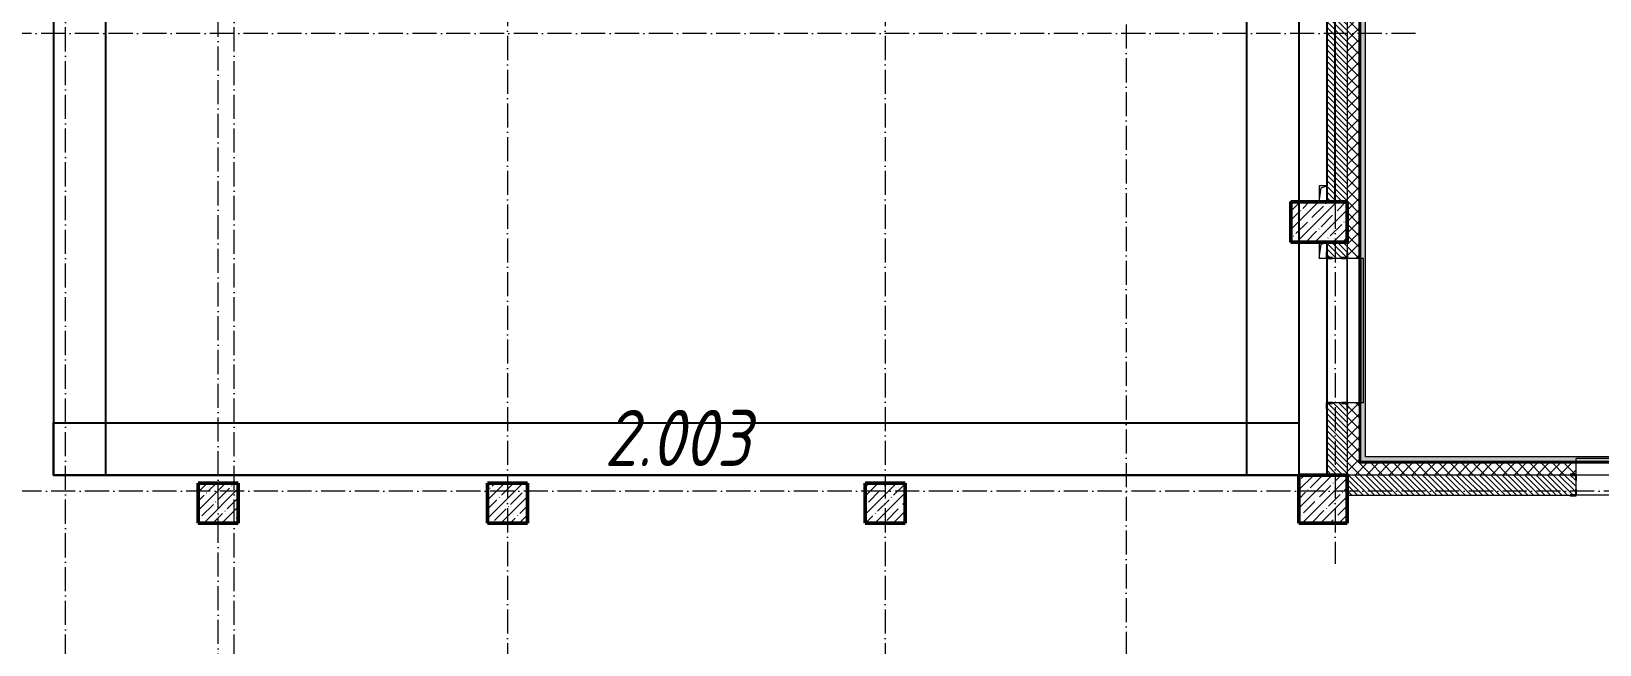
# Model space of a CAD drawing. Header units: millimetres. Extents: x -12989 to 629078, y -109036 to 555275.
# Drawn here: x 50585 to 70102, y 129382 to 137020 of the extents above; entities that cross this region are included whole.
import ezdxf

# ---------------------------------------------------------------- set-up
doc = ezdxf.new("R2010")
doc.units = ezdxf.units.MM
doc.linetypes.add('50_200_ШТРИХ_1Т_ш5_п1_п1_', pattern=[700, 500, -100, 0, -100])
for name, color, linetype, lineweight in [('A-GENM-____-MCUT', 7, 'Continuous', 25), ('A-GENM-____-OTLN', 7, 'Continuous', 9), ('A-GENM-____-OTLN-1', 7, 'Continuous', 25), ('A-GLAZ-____-OTLN', 7, 'Continuous', 9), ('A-WALL-____-MCUT', 7, 'Continuous', 13), ('A-WALL-____-MCUT-1', 7, 'Continuous', 9), ('A-WALL-____-OTLN', 7, 'Continuous', 9), ('A-WALL-____-PATT-1', 7, 'Continuous', 9), ('A-WALL-FNSH-MCUT-1', 7, 'Continuous', 9), ('S-COLS-____-MCUT', 7, 'Continuous', 50), ('S-COLS-____-OTLN', 7, 'Continuous', 9), ('S-GRID-____-OTLN-1', 7, '50_200_ШТРИХ_1Т_ш5_п1_п1_', 9), ('Марки помещений', 7, 'Continuous', 9)]:
    doc.layers.add(name, color=color, linetype=linetype, lineweight=lineweight)
doc.layers.add('A-GLAZ-____-OTLN-1', color=7, linetype='Continuous', lineweight=9, true_color=0xc0c0c0)
doc.styles.add('ISOCPEUR_I_2', font='isocpeui.ttf', dxfattribs={"width": 0.85, "height": 2.3})
pattern_1 = [(45, (43259.71, 63713.66), (-70.71068, 70.71068), []), (135, (43259.71, 63713.66), (-70.71068, -70.71068), [])]
pattern_2 = [(135, (43259.71, 63713.66), (-35.35534, -35.35534), [])]

# ---------------------------------------------------------------- blocks, each defined once
blk = doc.blocks.new('BSC_Колонна _Прямоугольная - 500х500-25976076-АР1_План отверстий 2 этажа в осях 1-64_Ю-ЯЯ')
at = {"layer": 'S-COLS-____-OTLN'}
h = blk.add_hatch(dxfattribs=at)
h.set_pattern_fill('FP_16', color=256, style=0, pattern_type=2)
h.set_pattern_definition([(45, (-9650, -67431.04), (-114.04925, 114.04925), []), (45, (-9535.95, -67431.04), (-114.04925, 114.04925), [201.613, -40.323, 3.353, -36.97])])
h.paths.add_polyline_path([(-250, -250), (250, -250), (250, 250), (-250, 250)], flags=0)
at = {"layer": 'S-COLS-____-MCUT'}
for p, q in [((250, 250), (-250, 250)), ((-250, 250), (-250, -250)), ((250, -250), (250, 250)), ((-250, -250), (250, -250))]:
    blk.add_line(p, q, dxfattribs=at)
blk = doc.blocks.new('BSC_Колонна _Прямоугольная - 500х500-V10-АР1_План отверстий 2 этажа в осях 1-64_Ю-ЯЯ')
at = {"layer": 'S-COLS-____-OTLN'}
h = blk.add_hatch(dxfattribs=at)
h.set_pattern_fill('FP_18', color=256, style=0, pattern_type=2)
h.set_pattern_definition([(45, (-13250, -67431.04), (-114.04925, 114.04925), []), (45, (-13135.95, -67431.04), (-114.04925, 114.04925), [201.613, -40.323, 3.353, -36.97])])
h.paths.add_polyline_path([(-250, -250), (250, -250), (250, 250), (-250, 250)], flags=0)
at = {"layer": 'S-COLS-____-MCUT'}
for p, q in [((250, 250), (-250, 250)), ((-250, 250), (-250, -250)), ((250, -250), (250, 250)), ((-250, -250), (250, -250))]:
    blk.add_line(p, q, dxfattribs=at)
blk = doc.blocks.new('BSC_Колонна _Прямоугольная - 500х700-V67-АР1_План отверстий 2 этажа в осях 1-64_Ю-ЯЯ')
at = {"layer": 'S-COLS-____-OTLN'}
h = blk.add_hatch(dxfattribs=at)
h.set_pattern_fill('FP_79', color=256, style=0, pattern_type=2)
h.set_pattern_definition([(315, (-70931.04, 23350), (114.04925, 114.04925), []), (315, (-70931.04, 23235.95), (114.04925, 114.04925), [201.613, -40.323, 3.353, -36.97])])
h.paths.add_polyline_path([(-250, -350), (250, -350), (250, 350), (-250, 350)], flags=0)
at = {"layer": 'S-COLS-____-MCUT'}
for p, q in [((250, 350), (-250, 350)), ((-250, 350), (-250, -350)), ((250, -350), (250, 350)), ((-250, -350), (250, -350))]:
    blk.add_line(p, q, dxfattribs=at)
blk = doc.blocks.new('BSC_Колонна _Прямоугольная - 500х500-V70-АР1_План отверстий 2 этажа в осях 1-64_Ю-ЯЯ')
at = {"layer": 'S-COLS-____-OTLN'}
h = blk.add_hatch(dxfattribs=at)
h.set_pattern_fill('FP_82', color=256, style=0, pattern_type=2)
h.set_pattern_definition([(45, (-17950, -67431.04), (-114.04925, 114.04925), []), (45, (-17835.95, -67431.04), (-114.04925, 114.04925), [201.613, -40.323, 3.353, -36.97])])
h.paths.add_polyline_path([(-250, -250), (250, -250), (250, 250), (-250, 250)], flags=0)
at = {"layer": 'S-COLS-____-MCUT'}
for p, q in [((250, 250), (-250, 250)), ((-250, 250), (-250, -250)), ((250, -250), (250, 250)), ((-250, -250), (250, -250))]:
    blk.add_line(p, q, dxfattribs=at)
blk = doc.blocks.new('BSC_Колонна _Прямоугольная - 600х600-V90-АР1_План отверстий 2 этажа в осях 1-64_Ю-ЯЯ')
at = {"layer": 'S-COLS-____-OTLN'}
h = blk.add_hatch(dxfattribs=at)
h.set_pattern_fill('FP_103', color=256, style=0, pattern_type=2)
h.set_pattern_definition([(45, (-23400, -67481.04), (-114.04925, 114.04925), []), (45, (-23285.95, -67481.04), (-114.04925, 114.04925), [201.613, -40.323, 3.353, -36.97])])
h.paths.add_polyline_path([(-300, -300), (300, -300), (300, 300), (-300, 300)], flags=0)
at = {"layer": 'S-COLS-____-MCUT'}
for p, q in [((300, 300), (-300, 300)), ((-300, 300), (-300, -300)), ((300, -300), (300, 300)), ((-300, -300), (300, -300))]:
    blk.add_line(p, q, dxfattribs=at)
blk = doc.blocks.new('Отлив_СКБ - Отлив витража_СФТК-31884011-АР1_План отверстий 2 этажа в осях 1-64_Ю-ЯЯ')
at = {"layer": 'A-GLAZ-____-OTLN-1'}
for points in [[(1800, 2), (1800, 37), (0, 37), (0, 2), (1715, 2)], [(1715, 0), (1800, 0), (1800, 2), (0, 2), (0, 0)]]:
    blk.add_hatch(color=256, dxfattribs=at).paths.add_polyline_path(points, flags=0)
at = {"layer": 'A-GLAZ-____-OTLN'}
for p, q in [((0, 3), (0, 37)), ((1800, 37), (0, 37)), ((0, 2), (1800, 2)), ((1800, 37), (1800, 3)), ((1800, 0), (0, 0))]:
    blk.add_line(p, q, dxfattribs=at)
blk = doc.blocks.new('Фахверк_СКБ_Уголок - 250_1500-27504248-АР1_План отверстий 2 этажа в осях 1-64_Ю-ЯЯ')
at = {"layer": 'A-GENM-____-MCUT'}
for p, q in [((200, 181), (125, 181)), ((125, 181), (125, 106)), ((125, 106), (131, 106)), ((131, 106), (131, 175)), ((131, 175), (200, 175)), ((200, 175), (200, 181)), ((131, -6), (125, -6)), ((125, -6), (125, -81)), ((125, -81), (200, -81)), ((131, -75), (131, -6)), ((200, -75), (131, -75)), ((200, -81), (200, -75))]:
    blk.add_line(p, q, dxfattribs=at)
blk = doc.blocks.new('Фахверк_СКБ_Уголок - 250_1500-27508688-АР1_План отверстий 2 этажа в осях 1-64_Ю-ЯЯ')
at = {"layer": 'A-GENM-____-MCUT'}
for p, q in [((200, 181), (125, 181)), ((125, 181), (125, 106)), ((125, 106), (131, 106)), ((131, 106), (131, 175)), ((131, 175), (200, 175)), ((200, 175), (200, 181)), ((131, -6), (125, -6)), ((125, -6), (125, -81)), ((125, -81), (200, -81)), ((131, -75), (131, -6)), ((200, -75), (131, -75)), ((200, -81), (200, -75))]:
    blk.add_line(p, q, dxfattribs=at)
blk = doc.blocks.new('AR_Отверстие прямоугольное _в плите_ - AR_Отверстие прямоугольное _в плите_-V174-АР1_План отверстий 2 этажа в осях 1-64_Ю-ЯЯ')
at = {"layer": 'A-GENM-____-OTLN'}
for p, q in [((-50, 100), (-50, -100)), ((-50, -100), (-25, 75)), ((-25, 75), (50, 100)), ((-50, -100), (44, -100))]:
    blk.add_line(p, q, dxfattribs=at)
blk = doc.blocks.new('AR_Отверстие прямоугольное _в плите_ - AR_Отверстие прямоугольное _в плите_-V169-АР1_План отверстий 2 этажа в осях 1-64_Ю-ЯЯ')
at = {"layer": 'A-GENM-____-OTLN'}
for p, q in [((50, 100), (-50, 100)), ((-50, 100), (-50, -100)), ((-50, -100), (-25, 75)), ((-25, 75), (50, 100))]:
    blk.add_line(p, q, dxfattribs=at)
blk = doc.blocks.new('Отлив_СКБ1 - Отлив_Фасады на кровле-32719942-АР1_План отверстий 2 этажа в осях 1-64_Ю-ЯЯ')
at = {"layer": 'A-GLAZ-____-OTLN-1'}
blk.add_hatch(color=256, dxfattribs=at).paths.add_polyline_path([(18850, 170), (18850, 204), (20650, 204), (20650, 170), (21320, 170), (21320, 228), (228, 228), (170, 170), (2850, 170), (2850, 204), (4650, 204), (4650, 170), (6050, 170), (6050, 204), (7850, 204), (7850, 170), (9250, 170), (9250, 204), (11050, 204), (11050, 170), (12450, 170), (12450, 204), (14250, 204), (14250, 170), (15650, 170), (15650, 204), (17450, 204), (17450, 170), (18705, 170)], flags=0)
at = {"layer": 'A-GLAZ-____-OTLN'}
blk.add_line((21320, 228), (228, 228), dxfattribs=at)
blk = doc.blocks.new('Отлив_СКБ1 - Отлив_Фасады на кровле-32719945-АР1_План отверстий 2 этажа в осях 1-64_Ю-ЯЯ')
at = {"layer": 'A-GLAZ-____-OTLN-1'}
h = blk.add_hatch(color=256, dxfattribs=at)
h.paths.add_polyline_path([(17312, 170), (17254, 228), (9745, 228), (9745, 170), (14782, 170), (14782, 204), (16582, 204), (16582, 170), (17141, 170)], flags=0)
h.paths.add_polyline_path([(9682, 228), (9008, 228), (9008, 170), (9682, 170)], flags=0)
h.paths.add_polyline_path([(8945, 170), (8945, 228), (40, 228), (40, 170), (8666, 170)], flags=0)
h.paths.add_polyline_path([(18, 170), (18, 228), (2, 228), (2, 170)], flags=0)
at = {"layer": 'A-GLAZ-____-OTLN'}
for p, q in [((18, 228), (2, 228)), ((8945, 228), (40, 228)), ((9682, 228), (9008, 228)), ((17254, 228), (9745, 228))]:
    blk.add_line(p, q, dxfattribs=at)
blk = doc.blocks.new('2этаж')
at = {"layer": 'S-GRID-____-OTLN-1', "color": 251, "ltscale": 0.6, "true_color": 0x636466}
for p, q in [((-7841.7, 511907.5), (-7841.7, 549908.8)), ((-5941.7, 512090.5), (-5941.7, 549908.8)), ((-2341.7, 549908.8), (-2341.7, 511907.5)), ((2358.3, 549908.8), (2358.3, 511907.5)), ((7958.3, 549908.8), (7958.3, 525691.4)), ((-5741.7, 511907.5), (-5741.7, 549644.2)), ((5358.3, 549630.9), (5358.3, 511907.5)), ((8958.3, 532297), (-20260.4, 532297)), ((88482.7, 526597), (-20260.4, 526597))]:
    blk.add_line(p, q, dxfattribs=at)

msp = doc.modelspace()

# ---------------------------------------------------------------- hatches: boundary and pattern name
at = {"layer": 'A-WALL-____-PATT-1'}
h = msp.add_hatch(dxfattribs=at)
h.set_pattern_fill('FP_1', color=256, style=0, pattern_type=2)
h.set_pattern_definition(pattern_1)
h.paths.add_polyline_path([(66959.7115, 131644.7006), (67109.7115, 131644.7006), (67109.7115, 132394.7006), (66965.7115, 132394.7006), (66965.7115, 132319.7006), (66959.7115, 132319.7006), (66959.7115, 132239.1369)], flags=0)
h.paths.add_polyline_path([(67109.7115, 134194.7006), (67109.7115, 139231.7006), (67022.7115, 139231.7006), (67022.7115, 139225.7006), (66959.7115, 139225.7006), (66959.7115, 134269.7006), (66965.7115, 134269.7006), (66965.7115, 134194.7006), (67105.7894, 134194.7006)], flags=0)
h.paths.add_polyline_path([(66965.7115, 139231.7006), (66974.7115, 139231.7006), (66974.7115, 139253.7006), (66965.7115, 139253.0438)], flags=0)
h.paths.add_polyline_path([(66969.7115, 139263.7006), (66974.7115, 139264.3575), (66975.5009, 139294.7006), (67109.7115, 139294.7006), (67109.7115, 139968.7006), (66974.7115, 139968.7006), (66974.7115, 140031.7006), (66965.7115, 140031.7006), (66965.7115, 139974.7006), (66959.7115, 139974.7006), (66959.7115, 139784.7006), (66979.7115, 139784.0308), (66979.7115, 139774.7006), (66959.7115, 139774.0438), (66959.7115, 139288.7006), (66965.7115, 139288.7006), (66965.7115, 139264.3575), (66969.7115, 139264.3575)], flags=0)
h.paths.add_polyline_path([(67022.7115, 140031.7006), (67109.7115, 140031.7006), (67109.7115, 149394.7006), (66959.7115, 149394.7006), (66959.7115, 140037.7006), (67022.7115, 140037.7006)], flags=0)
h = msp.add_hatch(dxfattribs=at)
h.set_pattern_fill('FP_6', color=256, style=0, pattern_type=2)
h.set_pattern_definition(pattern_2)
h.paths.add_polyline_path([(66959.7115, 134894.7006), (66959.7115, 137744.7006), (66709.7115, 137744.7006), (66709.7115, 134894.7006)], flags=0)
h = msp.add_hatch(dxfattribs=at)
h.set_pattern_fill('FP_6', color=256, style=0, pattern_type=2)
h.set_pattern_definition(pattern_2)
h.paths.add_polyline_path([(66709.7115, 131494.7006), (66959.7115, 131494.7006), (66959.7115, 132388.7006), (66890.7115, 132388.7006), (66890.7115, 132394.7006), (66778.7115, 132394.7006), (66778.7115, 132388.7006), (66709.7115, 132388.7006), (66709.7115, 132239.1369)], flags=0)
h.paths.add_polyline_path([(66890.7115, 134194.7006), (66890.7115, 134200.7006), (66959.7115, 134200.7006), (66959.7115, 134394.7006), (66709.7115, 134394.7006), (66709.7115, 134200.7006), (66778.7115, 134200.7006), (66778.7115, 134194.7006)], flags=0)
h = msp.add_hatch(dxfattribs=at)
h.set_pattern_fill('FP_1', color=256, style=0, pattern_type=2)
h.set_pattern_definition(pattern_1)
h.paths.add_polyline_path([(88459.7115, 131494.7006), (88474.7115, 131494.7006), (88474.7115, 131644.7006), (87609.7115, 131644.7006), (87609.7115, 131494.7006), (88315.7974, 131494.7006)], flags=0)
h.paths.add_polyline_path([(84780.796, 131494.7006), (85809.7115, 131494.7006), (85809.7115, 131644.7006), (84409.7115, 131644.7006), (84409.7115, 131500.7006), (84484.7115, 131500.7006), (84484.7115, 131494.7006)], flags=0)
h.paths.add_polyline_path([(82509.7115, 131494.7006), (82534.7115, 131494.7006), (82534.7115, 131500.7006), (82609.7115, 131500.7006), (82609.7115, 131644.7006), (81209.7115, 131644.7006), (81209.7115, 131500.7006), (81284.7115, 131500.7006), (81284.7115, 131494.7006), (82129.545, 131494.7006)], flags=0)
h.paths.add_polyline_path([(78594.5437, 131494.7006), (79334.7115, 131494.7006), (79334.7115, 131500.7006), (79409.7115, 131500.7006), (79409.7115, 131644.7006), (78009.7115, 131644.7006), (78009.7115, 131500.7006), (78084.7115, 131500.7006), (78084.7115, 131494.7006)], flags=0)
h.paths.add_polyline_path([(76134.7115, 131494.7006), (76134.7115, 131500.7006), (76209.7115, 131500.7006), (76209.7115, 131644.7006), (74809.7115, 131644.7006), (74809.7115, 131500.7006), (74884.7115, 131500.7006), (74884.7115, 131494.7006), (75943.2927, 131494.7006)], flags=0)
h.paths.add_polyline_path([(72934.7115, 131494.7006), (72934.7115, 131500.7006), (73009.7115, 131500.7006), (73009.7115, 131644.7006), (71609.7115, 131644.7006), (71609.7115, 131500.7006), (71684.7115, 131500.7006), (71684.7115, 131494.7006), (72509.7115, 131494.7006)], flags=0)
h.paths.add_polyline_path([(69734.7115, 131494.7006), (69734.7115, 131500.7006), (69809.7115, 131500.7006), (69809.7115, 131644.7006), (66959.7115, 131644.7006), (66959.7115, 131494.7006), (67989.5397, 131494.7006)], flags=0)
h = msp.add_hatch(dxfattribs=at)
h.set_pattern_fill('FP_6', color=256, style=0, pattern_type=2)
h.set_pattern_definition(pattern_2)
h.paths.add_polyline_path([(71684.7115, 131244.7006), (71909.7115, 131244.7006), (71909.7115, 131494.7006), (71615.7115, 131494.7006), (71615.7115, 131425.7006), (71609.7115, 131425.7006), (71609.7115, 131313.7006), (71615.7115, 131313.7006), (71615.7115, 131244.7006)], flags=0)
h.paths.add_polyline_path([(69757.0404, 131244.7006), (69803.7115, 131244.7006), (69803.7115, 131313.7006), (69809.7115, 131313.7006), (69809.7115, 131425.7006), (69803.7115, 131425.7006), (69803.7115, 131494.7006), (66959.7115, 131494.7006), (66959.7115, 131244.7006), (69734.7115, 131244.7006)], flags=0)

# ---------------------------------------------------------------- linework, layer by layer
for points in [[(50859.7115, 131494.7006), (51509.7115, 131494.7006), (51509.7115, 137744.7006), (50859.7115, 137744.7006)], [(66359.7115, 131494.7006), (65709.7115, 131494.7006), (65709.7115, 137744.7006), (66359.7115, 137744.7006)], [(66359.7115, 131494.7006), (50859.7115, 131494.7006), (50859.7115, 132144.7006), (66359.7115, 132144.7006)]]:
    msp.add_lwpolyline(points, close=True)
for points in [[(55359.7115, 137744.7006), (50859.7115, 137744.7006), (50859.7115, 131494.7006), (66359.7115, 131494.7006), (66709.7115, 131494.7006), (66709.7115, 134394.7006), (66259.7115, 134394.7006), (66259.7115, 134894.7006), (66709.7115, 134894.7006), (66709.7115, 137744.7006), (61459.7115, 137744.7006)], [(66809.7115, 134894.7006), (66809.7115, 137744.7006)]]:
    msp.add_lwpolyline(points)
at = {"layer": 'A-WALL-____-MCUT'}
for p, q in [((66709.7115, 137744.7006), (66709.7115, 134894.7006)), ((66959.7115, 137744.7006), (66959.7115, 134894.7006)), ((66709.7115, 134394.7006), (66709.7115, 134269.7006)), ((66959.7115, 134394.7006), (66959.7115, 134269.7006)), ((66778.7115, 134194.7006), (66890.7115, 134194.7006)), ((66890.7115, 132394.7006), (66778.7115, 132394.7006)), ((66709.7115, 132319.7006), (66709.7115, 131494.7006)), ((66959.7115, 132319.7006), (66959.7115, 131494.7006)), ((69734.7115, 131494.7006), (66959.7115, 131494.7006)), ((69809.7115, 131313.7006), (69809.7115, 131425.7006)), ((66959.7115, 131244.7006), (69734.7115, 131244.7006))]:
    msp.add_line(p, q, dxfattribs=at)
at = {"layer": 'A-WALL-____-MCUT-1'}
for p, q in [((67109.7115, 134194.7006), (67109.7115, 139231.7006)), ((67115.7115, 134194.7006), (67115.7115, 139231.7006)), ((67121.7115, 134194.7006), (67121.7115, 139231.7006)), ((66965.7115, 134194.7006), (67109.7115, 134194.7006)), ((67109.7115, 132394.7006), (66965.7115, 132394.7006)), ((67109.7115, 132394.7006), (67109.7115, 131644.7006)), ((67115.7115, 131644.7006), (67115.7115, 132394.7006)), ((67121.7115, 131644.7006), (67121.7115, 132394.7006)), ((69809.7115, 131656.7006), (67109.7115, 131656.7006)), ((69809.7115, 131650.7006), (67109.7115, 131650.7006)), ((67109.7115, 131644.7006), (69809.7115, 131644.7006)), ((69809.7115, 131500.7006), (69809.7115, 131644.7006))]:
    msp.add_line(p, q, dxfattribs=at)
at = {"layer": 'A-WALL-____-OTLN'}
for p, q in [((66709.7115, 132394.7006), (66709.7115, 134194.7006)), ((66959.7115, 132394.7006), (66959.7115, 134194.7006)), ((66959.7115, 134194.7006), (66959.7115, 132394.7006)), ((67109.7115, 132394.7006), (67109.7115, 134194.7006)), ((69809.7115, 131644.7006), (71609.7115, 131644.7006)), ((71609.7115, 131494.7006), (69809.7115, 131494.7006)), ((71609.7115, 131244.7006), (69809.7115, 131244.7006))]:
    msp.add_line(p, q, dxfattribs=at)
at = {"layer": 'A-WALL-FNSH-MCUT-1'}
for p, q in [((67129.7115, 134194.7006), (67129.7115, 139231.7006)), ((67109.7115, 134194.7006), (67129.7115, 134194.7006)), ((67129.7115, 132394.7006), (67109.7115, 132394.7006)), ((67129.7115, 131644.7006), (67129.7115, 132394.7006)), ((69809.7115, 131664.7006), (67109.7115, 131664.7006)), ((69809.7115, 131644.7006), (69809.7115, 131664.7006))]:
    msp.add_line(p, q, dxfattribs=at)

# ---------------------------------------------------------------- block references
msp.add_blockref('2этаж', (58851.3748, -395302.2823))
at = {"layer": 'A-GENM-____-OTLN'}
for name, p in [('AR_Отверстие прямоугольное _в плите_ - AR_Отверстие прямоугольное _в плите_-V169-АР1_План отверстий 2 этажа в осях 1-64_Ю-ЯЯ', (66659.7115, 134994.7006)), ('AR_Отверстие прямоугольное _в плите_ - AR_Отверстие прямоугольное _в плите_-V174-АР1_План отверстий 2 этажа в осях 1-64_Ю-ЯЯ', (66659.7115, 134294.7006))]:
    msp.add_blockref(name, p, dxfattribs=at)
at = {"layer": 'A-GENM-____-OTLN-1'}
for name, p, rotation in [('Фахверк_СКБ_Уголок - 250_1500-27504248-АР1_План отверстий 2 этажа в осях 1-64_Ю-ЯЯ', (66884.7115, 134069.7006), 89.99999999999991), ('Фахверк_СКБ_Уголок - 250_1500-27504248-АР1_План отверстий 2 этажа в осях 1-64_Ю-ЯЯ', (66784.7115, 132519.7006), 269.9999999999999), ('Фахверк_СКБ_Уголок - 250_1500-27508688-АР1_План отверстий 2 этажа в осях 1-64_Ю-ЯЯ', (69934.7115, 131419.7006), 180)]:
    msp.add_blockref(name, p, dxfattribs=dict(at, rotation=rotation))
at = {"layer": 'A-GLAZ-____-OTLN'}
for name, p, rotation in [('Отлив_СКБ1 - Отлив_Фасады на кровле-32719945-АР1_План отверстий 2 этажа в осях 1-64_Ю-ЯЯ', (66959.7115, 148976.7006), 269.9999999999997), ('Отлив_СКБ - Отлив витража_СФТК-31884011-АР1_План отверстий 2 этажа в осях 1-64_Ю-ЯЯ', (67126.7115, 134194.7006), 269.9999999999995)]:
    msp.add_blockref(name, p, dxfattribs=dict(at, rotation=rotation))
for name, p in [('Отлив_СКБ1 - Отлив_Фасады на кровле-32719942-АР1_План отверстий 2 этажа в осях 1-64_Ю-ЯЯ', (66959.7115, 131494.7006)), ('Отлив_СКБ - Отлив витража_СФТК-31884011-АР1_План отверстий 2 этажа в осях 1-64_Ю-ЯЯ', (69809.7115, 131661.7006))]:
    msp.add_blockref(name, p, dxfattribs=at)
at = {"layer": 'S-COLS-____-OTLN', "rotation": 89.9999999999999}
msp.add_blockref('BSC_Колонна _Прямоугольная - 500х700-V67-АР1_План отверстий 2 этажа в осях 1-64_Ю-ЯЯ', (66609.7115, 134644.7006), dxfattribs=at)
at = {"layer": 'S-COLS-____-OTLN'}
for name, p in [('BSC_Колонна _Прямоугольная - 500х500-25976076-АР1_План отверстий 2 этажа в осях 1-64_Ю-ЯЯ', (52909.7115, 131144.7006)), ('BSC_Колонна _Прямоугольная - 500х500-V10-АР1_План отверстий 2 этажа в осях 1-64_Ю-ЯЯ', (56509.7115, 131144.7006)), ('BSC_Колонна _Прямоугольная - 500х500-V70-АР1_План отверстий 2 этажа в осях 1-64_Ю-ЯЯ', (61209.7115, 131144.7006)), ('BSC_Колонна _Прямоугольная - 600х600-V90-АР1_План отверстий 2 этажа в осях 1-64_Ю-ЯЯ', (66659.7115, 131194.7006))]:
    msp.add_blockref(name, p, dxfattribs=at)

# ---------------------------------------------------------------- texts
at = {"layer": 'Марки помещений', "insert": (57715.0667, 132306.083), "char_height": 700, "width": 785.65375, "attachment_point": 1, "style": 'ISOCPEUR_I_2'}
msp.add_mtext('2.003', dxfattribs=at)

doc.saveas('drawing.dxf')
